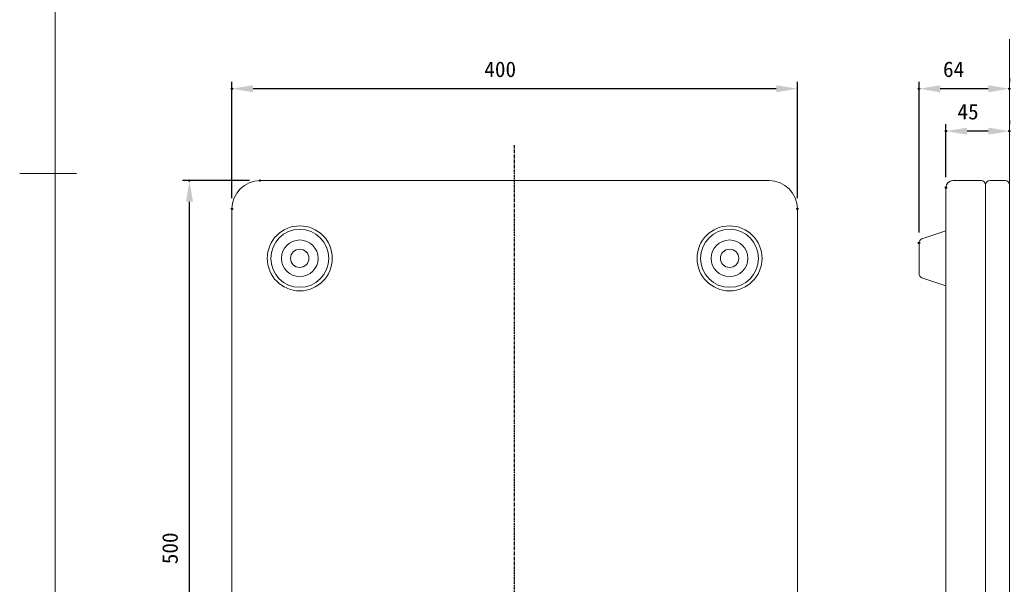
# Model space of a CAD drawing. Units: millimetres on the paper. Extents: x -203 to 203, y -143 to 143.
# Drawn here: x -203 to -62.9, y -58.1 to 21.8 of the extents above; entities that cross this region are included whole.
import ezdxf
from ezdxf.enums import TextEntityAlignment as Align

# ---------------------------------------------------------------- set-up
doc = ezdxf.new("R2010")
doc.units = ezdxf.units.MM
doc.header["$PDMODE"] = 32
doc.header["$PDSIZE"] = 0.2
doc.linetypes.add('USER1', pattern=[0.629921, 0.393701, -0.07874, 0.07874, -0.07874])
for name, color, linetype, lineweight in [('0-1_DIMENSION_LINES$02_DIMENSI', 7, 'Continuous', 25), ('0-3_DIMENSION_LINES$04_SUB_LIN', 4, 'Continuous', 18), ('0-4_DIMENSION_LINES$03_LINES', 7, 'Continuous', 18), ('0-5_DIMENSION_LINES$01_CENTER_', 7, 'USER1', 25), ('0-9_図面_FORMAT$01_WAKU$OUT_LINE', 6, 'Continuous', 18)]:
    doc.layers.add(name, color=color, linetype=linetype, lineweight=lineweight)
doc.layers.add('0-2_DEFPOINTS', color=7, linetype='Continuous')
doc.styles.add('ＭＳ ゴシック', font='')
doc.styles.get('ＭＳ ゴシック').set_extended_font_data('MS Gothic')

# ---------------------------------------------------------------- blocks, each defined once
blk = doc.blocks.new('D1')
at = {"layer": '0-1_DIMENSION_LINES$02_DIMENSI'}
for p, q in [((74, 290), (74, 323)), ((234, 290), (234, 323)), ((228, 321), (80, 321))]:
    blk.add_line(p, q, dxfattribs=at)
for points in [[(80, 322), (80, 320), (74, 321)], [(228, 320), (228, 322), (234, 321)]]:
    blk.add_solid(points, dxfattribs=at)
at = {"layer": '0-2_DEFPOINTS'}
for p in [(74, 321), (74, 287), (234, 287)]:
    blk.add_point(p, dxfattribs=at)
at = {"layer": '0-1_DIMENSION_LINES$02_DIMENSI', "style": 'ＭＳ ゴシック'}
blk.add_text('400', height=4.399, dxfattribs=at).set_placement((145.429, 323), align=Align.BOTTOM_LEFT)
blk = doc.blocks.new('D2')
at = {"layer": '0-1_DIMENSION_LINES$02_DIMENSI'}
for p, q in [((294, 312), (294, 311)), ((276, 296), (276, 311)), ((288, 309), (282, 309))]:
    blk.add_line(p, q, dxfattribs=at)
for points in [[(282, 310), (282, 308), (276, 309)], [(288, 308), (288, 310), (294, 309)]]:
    blk.add_solid(points, dxfattribs=at)
at = {"layer": '0-2_DEFPOINTS'}
for p in [(276, 309), (294, 309), (276, 293)]:
    blk.add_point(p, dxfattribs=at)
at = {"layer": '0-1_DIMENSION_LINES$02_DIMENSI', "style": 'ＭＳ ゴシック'}
blk.add_text('45', height=4.399, dxfattribs=at).set_placement((279.286, 311), align=Align.BOTTOM_LEFT)
blk = doc.blocks.new('D8')
at = {"layer": '0-1_DIMENSION_LINES$02_DIMENSI'}
for p, q in [((268.4, 280.341), (268.4, 323)), ((294, 324), (294, 323)), ((288, 321), (274.4, 321))]:
    blk.add_line(p, q, dxfattribs=at)
for points in [[(274.4, 322), (274.4, 320), (268.4, 321)], [(288, 320), (288, 322), (294, 321)]]:
    blk.add_solid(points, dxfattribs=at)
at = {"layer": '0-2_DEFPOINTS'}
for p in [(268.4, 321), (294, 321), (268.4, 277.341)]:
    blk.add_point(p, dxfattribs=at)
at = {"layer": '0-1_DIMENSION_LINES$02_DIMENSI', "style": 'ＭＳ ゴシック'}
blk.add_text('64', height=4.399, dxfattribs=at).set_placement((275.2, 323), align=Align.BOTTOM_LEFT)
blk = doc.blocks.new('D12')
at = {"layer": '0-1_DIMENSION_LINES$02_DIMENSI'}
for p, q in [((79, 295), (60, 295)), ((62, 101), (62, 289)), ((65, 95), (64, 95))]:
    blk.add_line(p, q, dxfattribs=at)
for points in [[(63, 289), (61, 289), (62, 295)], [(61, 101), (63, 101), (62, 95)]]:
    blk.add_solid(points, dxfattribs=at)
at = {"layer": '0-2_DEFPOINTS'}
for p in [(62, 295), (82, 295), (62, 95)]:
    blk.add_point(p, dxfattribs=at)
at = {"layer": '0-1_DIMENSION_LINES$02_DIMENSI', "style": 'ＭＳ ゴシック'}
blk.add_text('500', height=4.399, rotation=90, dxfattribs=at).set_placement((60, 186.429), align=Align.BOTTOM_LEFT)

msp = doc.modelspace()

# ---------------------------------------------------------------- linework, layer by layer
at = {"layer": '0-3_DIMENSION_LINES$04_SUB_LIN'}
for centre in [(-163.4, -12), (-102.6, -12)]:
    msp.add_circle(centre, 2.6, dxfattribs=at)
at = {"layer": '0-4_DIMENSION_LINES$03_LINES'}
for p, q in [((-97, -1), (-169, -1)), ((-71, -1), (-67, -1)), ((-63.6, -1), (-65.8, -1)), ((-72, -79), (-72, -2)), ((-66.4, -1.6), (-66.4, -79.4)), ((-63, -100.4), (-63, -1.6)), ((-173, -5), (-173, -81.6)), ((-93, -81.6), (-93, -5)), ((-75.394, -9.261), (-72, -8.105)), ((-75.8, -14.171), (-75.8, -9.829)), ((-72, -15.895), (-75.394, -14.739))]:
    msp.add_line(p, q, dxfattribs=at)
for points in [[(-193, -101), (-63, -101), (-63, 19)], [(-66.4, -1.6), (-66.4, -80.4), (-67.611, -80.854)]]:
    msp.add_lwpolyline(points, dxfattribs=at)
for centre, radius in [((-163.4, -12), 4.6), ((-163.4, -12), 4.1), ((-102.6, -12), 4.6), ((-102.6, -12), 4.1), ((-163.4, -12), 1.3), ((-102.6, -12), 1.3)]:
    msp.add_circle(centre, radius, dxfattribs=at)
for centre, radius, start, end in [((-169, -5), 4, 90, 180), ((-97, -5), 4, 0, 90), ((-71, -2), 1, 90, 180), ((-67, -1.6), 0.6, 0, 90), ((-65.8, -1.6), 0.6, 90, 180), ((-63.6, -1.6), 0.6, 0, 90), ((-75.2, -9.829), 0.6, 108.82471, 180), ((-75.2, -14.171), 0.6, 180, 251.17529)]:
    msp.add_arc(centre, radius, start, end, dxfattribs=at)
at = {"layer": '0-5_DIMENSION_LINES$01_CENTER_'}
msp.add_line((-133, -106), (-133, 4), dxfattribs=at)
at = {"layer": '0-9_図面_FORMAT$01_WAKU$OUT_LINE'}
for p, q in [((-198, 138), (-198, -138)), ((-195, 0), (-203, 0))]:
    msp.add_line(p, q, dxfattribs=at)

# ---------------------------------------------------------------- block references
at = {"layer": '0-1_DIMENSION_LINES$02_DIMENSI', "xscale": 0.5, "yscale": 0.5}
for name in ['D1', 'D8', 'D2', 'D12']:
    msp.add_blockref(name, (-210, -148.5), dxfattribs=at)

doc.saveas('drawing.dxf')
